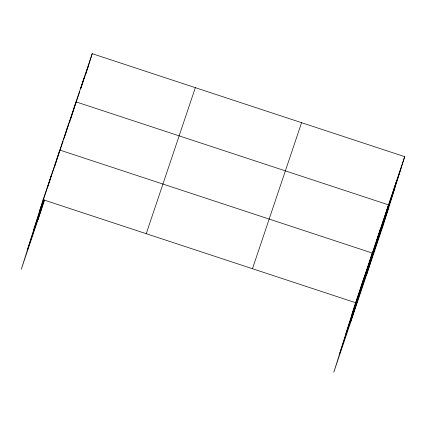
<?xml version="1.0" encoding="UTF-8"?>
<svg xmlns="http://www.w3.org/2000/svg" width="426" height="426" viewBox="0 0 426 426"><rect width="100%" height="100%" fill="white"/><g stroke="black" fill="none" stroke-linecap="round" stroke-linejoin="round"><path stroke-width="0.64" d="M404.7 156.672L355.593 302.71L333.776 372.319L382.883 226.286L404.7 156.672L92.224 53.681L43.117 199.714L21.3 269.328L44.645 199.906M51.466 174.889L47.749 186.737L63.165 140.905M37.999 219.678L43.969 200.614L27.275 250.264M54.608 166.678L59.81 150.064L372.287 253.055L350.47 322.668M64.395 137.193L67.915 125.968M69.502 122.656L70.066 120.872M70.812 118.487L72.116 114.317M72.303 113.721L76.02 101.873L388.496 204.863L366.68 274.477M84.119 77.777L80.605 89.002L88.304 66.147M85.711 74.465L86.27 72.681M87.016 70.295L88.326 66.126M88.512 65.529L92.224 53.681M360.226 289.733L363.937 277.88M376.675 240.812L380.391 228.959M392.884 192.621L396.595 180.768M39.4 211.568L47.542 187.36M63.581 139.669L64.204 137.816M64.411 137.199L79.784 91.478M33.43 230.626L43.862 199.592M146.23 233.704L195.342 87.665M252.474 268.721L301.581 122.683M351.876 314.558L400.988 168.526M345.901 333.622L395.014 187.584M339.751 353.26L388.858 207.222M43.117 199.714L355.593 302.71"/></g></svg>
